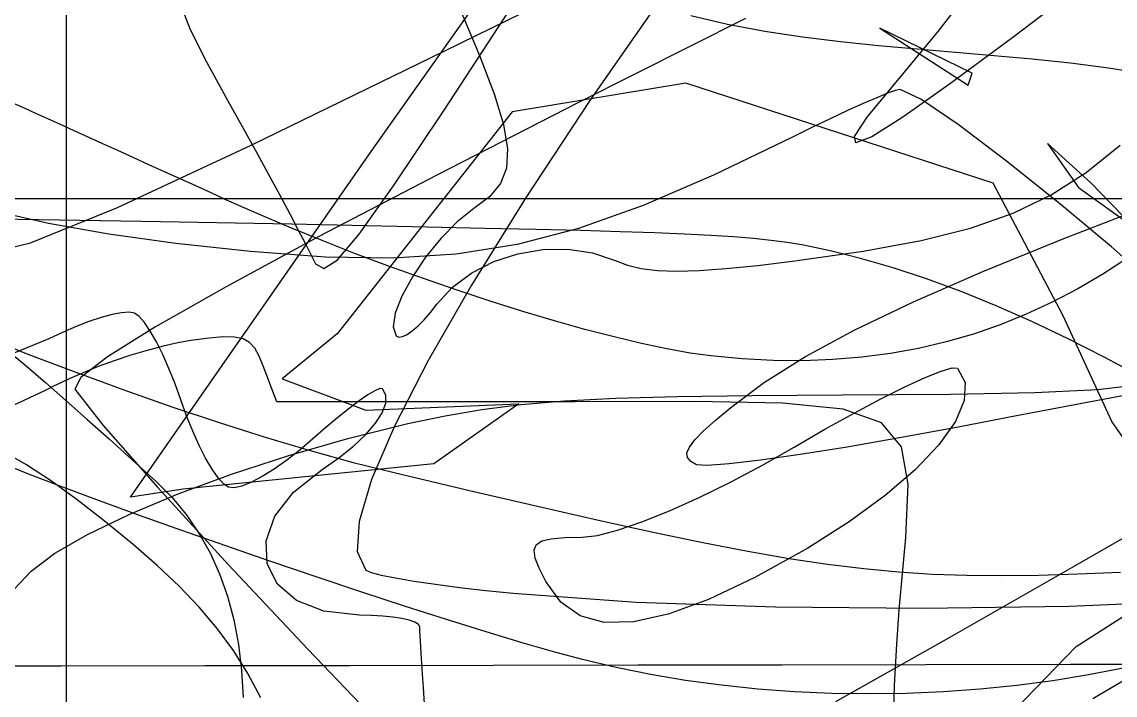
# Model space of a CAD drawing. Extents: x -75 to 75, y -75 to 75.
# Drawn here: x -0.86 to 22.84, y -10.65 to 3.95 of the extents above; entities that cross this region are included whole.
import ezdxf

# ---------------------------------------------------------------- set-up
doc = ezdxf.new("R2010")
doc.units = 0
for name, color, linetype in [('butterfly', 7, 'CONTINUOUS'), ('crosshair', 7, 'CONTINUOUS'), ('crown', 7, 'CONTINUOUS'), ('darth', 7, 'CONTINUOUS'), ('ironman', 7, 'CONTINUOUS'), ('m4', 7, 'CONTINUOUS'), ('mushroom', 7, 'CONTINUOUS'), ('nes', 7, 'CONTINUOUS'), ('skullbones', 7, 'CONTINUOUS'), ('stormtrooper', 7, 'CONTINUOUS'), ('thundercats', 7, 'CONTINUOUS'), ('wolf', 7, 'CONTINUOUS')]:
    doc.layers.add(name, color=color, linetype=linetype)

msp = doc.modelspace()

# ---------------------------------------------------------------- linework, layer by layer
at = {"layer": 'butterfly', "color": 7}
for p, q in [((19.002972, 3.740429), (19.842786, 4.833358)), ((22.356908, 4.934867), (20.617178, 3.609735)), ((2.537018, 4.41511), (2.786677, 3.783491)), ((8.291073, 2.031382), (9.814455, 4.36604)), ((12.968378, 4.428061), (11.447561, 2.245783)), ((2.786677, 3.783491), (3.137582, 3.079282)), ((18.015292, 2.556437), (19.002972, 3.740429)), ((20.617178, 3.609735), (19.247198, 2.593467)), ((3.137582, 3.079282), (3.602852, 2.232355)), ((17.458066, 1.879106), (18.015292, 2.556437)), ((19.247198, 2.593467), (18.233098, 1.87846)), ((3.602852, 2.232355), (3.901728, 1.695851)), ((11.447561, 2.245783), (10.056836, 0.122276)), ((7.194855, 0.391039), (8.291073, 2.031382)), ((3.901728, 1.695851), (4.192462, 1.169625)), ((17.187362, 1.465041), (17.458066, 1.879106)), ((18.233098, 1.87846), (17.561007, 1.457119)), ((17.217052, 1.321847), (17.187362, 1.465041)), ((17.561007, 1.457119), (17.217052, 1.321847)), ((4.192462, 1.169625), (4.467839, 0.667038)), ((4.467839, 0.667038), (4.720644, 0.201445)), ((6.44696, -0.658642), (7.194855, 0.391039)), ((4.720644, 0.201445), (4.943663, -0.213803)), ((10.056836, 0.122276), (8.887097, -1.764781)), ((21.723916, -0.748053), (23.762302, 0.035072)), ((4.943663, -0.213803), (5.129681, -0.565348)), ((5.129681, -0.565348), (5.271484, -0.839828)), ((5.968551, -1.221317), (6.44696, -0.658642)), ((5.271484, -0.839828), (5.361856, -1.023894)), ((19.966533, -1.462492), (21.723916, -0.748053)), ((5.361856, -1.023894), (5.504838, -1.300288)), ((5.504838, -1.300288), (5.68079, -1.400646)), ((5.68079, -1.400646), (5.968551, -1.221317)), ((18.464643, -2.119924), (19.966533, -1.462492)), ((8.887097, -1.764781), (7.939894, -3.412129)), ((17.192735, -2.732021), (18.464643, -2.119924)), ((16.125298, -3.310461), (17.192735, -2.732021)), ((15.236819, -3.866924), (16.125298, -3.310461)), ((7.939894, -3.412129), (7.216778, -4.816512)), ((14.501788, -4.413083), (15.236819, -3.866924)), ((22.998417, -4.157523), (20.699363, -4.594516)), ((14.16716, -4.693017), (14.501788, -4.413083)), ((13.908618, -4.925729), (14.16716, -4.693017)), ((20.699363, -4.594516), (19.397623, -4.84711)), ((7.216778, -4.816512), (6.719304, -5.97467)), ((13.72272, -5.116982), (13.908618, -4.925729)), ((19.397623, -4.84711), (18.163161, -5.074042)), ((13.606027, -5.272557), (13.72272, -5.116982)), ((18.163161, -5.074042), (17.024426, -5.270968)), ((13.555099, -5.398222), (13.606027, -5.272557)), ((13.566496, -5.499749), (13.555099, -5.398222)), ((16.009873, -5.433545), (15.147951, -5.557427)), ((17.024426, -5.270968), (16.009873, -5.433545)), ((13.636776, -5.582912), (13.566496, -5.499749)), ((13.762501, -5.653481), (13.636776, -5.582912)), ((13.995813, -5.671741), (13.762501, -5.653481)), ((14.467114, -5.638275), (13.995813, -5.671741)), ((15.147951, -5.557427), (14.467114, -5.638275)), ((6.719304, -5.97467), (6.449021, -6.883349)), ((6.449021, -6.883349), (6.407483, -7.539284)), ((6.407483, -7.539284), (6.59624, -7.939222)), ((6.59624, -7.939222), (6.705419, -7.988622)), ((6.705419, -7.988622), (6.923662, -8.045983)), ((6.923662, -8.045983), (7.237871, -8.109241)), ((7.237871, -8.109241), (7.634947, -8.176333)), ((7.634947, -8.176333), (8.101791, -8.245201)), ((8.101791, -8.245201), (8.625302, -8.313781)), ((8.625302, -8.313781), (9.192383, -8.380013)), ((9.192383, -8.380013), (9.789934, -8.441834)), ((9.789931, -8.441834), (9.789938, -8.441831)), ((9.789932, -8.441834), (9.789931, -8.441834)), ((9.789933, -8.441834), (9.789932, -8.441834)), ((9.789932, -8.441834), (9.789932, -8.441834)), ((9.789932, -8.441834), (9.789932, -8.441834)), ((9.789934, -8.441834), (9.789933, -8.441834)), ((9.789933, -8.441834), (9.789933, -8.441834)), ((9.789934, -8.441834), (9.789934, -8.441834)), ((9.789938, -8.441831), (12.450685, -8.631922)), ((12.450685, -8.631922), (15.476134, -8.738108)), ((15.476134, -8.738108), (18.671202, -8.76554)), ((18.671202, -8.76554), (21.840808, -8.719323)), ((21.840808, -8.719323), (24.789868, -8.604606))]:
    msp.add_line(p, q, dxfattribs=at)
at = {"layer": 'crosshair', "color": 7}
for points in [[(0.09992, 74.90009), (0.09992, 24.966696), (0.09992, -24.966701), (0.09992, -74.900096)], [(-74.87924, 0.120769), (-24.959736, 0.120769), (24.959767, 0.120769), (74.879271, 0.120769)]]:
    msp.add_open_spline(points, degree=3, dxfattribs=at)
at = {"layer": 'crown', "color": 7}
for p, q in [((-0.012168, -10.021601), (-3.13682, -10.026455)), ((3.112484, -10.016747), (-0.012168, -10.021601)), ((6.237136, -10.011893), (3.112484, -10.016747)), ((9.361788, -10.007038), (6.237136, -10.011893)), ((12.48644, -10.002184), (9.361788, -10.007038)), ((15.611092, -9.99733), (12.48644, -10.002184)), ((18.735745, -9.992476), (15.611092, -9.99733)), ((21.860398, -9.987621), (18.735745, -9.992476)), ((24.985049, -9.982767), (21.860398, -9.987621))]:
    msp.add_line(p, q, dxfattribs=at)
at = {"layer": 'darth', "color": 7}
for p, q in [((17.904636, 2.398457), (17.666784, 2.302998)), ((18.07783, 2.458836), (17.904636, 2.398457)), ((18.176793, 2.479918), (18.07783, 2.458836)), ((18.622865, 2.272013), (18.176793, 2.479918)), ((17.373848, 2.176695), (17.035401, 2.023782)), ((17.666784, 2.302998), (17.373848, 2.176695)), ((19.434786, 1.719814), (18.622865, 2.272013)), ((17.035401, 2.023782), (16.661016, 1.848488)), ((16.661016, 1.848488), (16.260267, 1.655053)), ((20.481463, 0.930608), (19.434786, 1.719814)), ((15.842726, 1.447707), (14.13259, 0.620779)), ((16.260267, 1.655053), (15.842726, 1.447707)), ((21.631802, 0.011673), (20.481463, 0.930608)), ((14.13259, 0.620779), (12.605128, -0.034507)), ((22.754711, -0.929713), (21.631802, 0.011673)), ((-0.288329, -0.422275), (-1.493085, -0.149335)), ((12.605128, -0.034507), (11.203485, -0.530169)), ((1.025608, -0.656042), (-0.288329, -0.422275)), ((2.476592, -0.857727), (1.025608, -0.656042)), ((11.203485, -0.530169), (9.8708, -0.878211)), ((4.092487, -1.034412), (2.476592, -0.857727)), ((9.8708, -0.878211), (8.550216, -1.090645)), ((23.719095, -1.786263), (22.754711, -0.929713)), ((5.717918, -1.156736), (4.092487, -1.034412)), ((7.184875, -1.179483), (5.717918, -1.156736)), ((8.550216, -1.090645), (7.184875, -1.179483)), ((21.098197, -4.088028), (22.461833, -4.020933)), ((22.461833, -4.020933), (23.427382, -3.911132)), ((10.901956, -4.271188), (12.014539, -4.214052)), ((12.014539, -4.214052), (13.347965, -4.175698)), ((13.347965, -4.175698), (14.960103, -4.152273)), ((14.960103, -4.152273), (16.908827, -4.13994)), ((16.908827, -4.13994), (19.269515, -4.123882)), ((19.269515, -4.123882), (21.098197, -4.088028)), ((8.310546, -4.593686), (9.107831, -4.457164)), ((9.107831, -4.457164), (9.952343, -4.350944)), ((9.952343, -4.350944), (10.901956, -4.271188)), ((7.502619, -4.764354), (8.310546, -4.593686)), ((6.205363, -5.086251), (7.502619, -4.764354)), ((4.920645, -5.456383), (6.205363, -5.086251)), ((3.681699, -5.861741), (4.920645, -5.456383)), ((2.521756, -6.289314), (3.681699, -5.861741)), ((1.47405, -6.726089), (2.521756, -6.289314)), ((0.571814, -7.159058), (1.47405, -6.726089)), ((-0.151718, -7.575206), (0.571814, -7.159058)), ((-0.663313, -7.96152), (-0.151718, -7.575206)), ((-1.025012, -8.347473), (-0.663313, -7.96152))]:
    msp.add_line(p, q, dxfattribs=at)
at = {"layer": 'ironman', "color": 7}
for p, q in [((14.432976, 3.892217), (13.635267, 4.079471)), ((15.240985, 3.739168), (14.432976, 3.892217)), ((16.057562, 3.614519), (15.240985, 3.739168)), ((16.880974, 3.51247), (16.057562, 3.614519)), ((17.709489, 3.427222), (16.880974, 3.51247)), ((18.541374, 3.352969), (17.709489, 3.427222)), ((19.374896, 3.28391), (18.541374, 3.352969)), ((20.208324, 3.214246), (19.374896, 3.28391)), ((21.039924, 3.138176), (20.208324, 3.214246)), ((21.867963, 3.049894), (21.039924, 3.138176)), ((22.690711, 2.9436), (21.867963, 3.049894)), ((23.506433, 2.813496), (22.690711, 2.9436))]:
    msp.add_line(p, q, dxfattribs=at)
at = {"layer": 'm4', "color": 7}
for p, q in [((2.517522, -3.011066), (2.197537, -3.083518)), ((2.803245, -2.960791), (2.517522, -3.011066)), ((3.197058, -2.90863), (2.803245, -2.960791)), ((3.507202, -2.881876), (3.197058, -2.90863)), ((3.747333, -2.885488), (3.507202, -2.881876)), ((3.931107, -2.924452), (3.747333, -2.885488)), ((4.07218, -3.003728), (3.931107, -2.924452)), ((4.184209, -3.128289), (4.07218, -3.003728)), ((1.49807, -3.281307), (1.140238, -3.399818)), ((1.854111, -3.174738), (1.49807, -3.281307)), ((2.197537, -3.083518), (1.854111, -3.174738)), ((4.280848, -3.303109), (4.184209, -3.128289)), ((4.375755, -3.533154), (4.280848, -3.303109)), ((0.791439, -3.526858), (0.462496, -3.659008)), ((1.140238, -3.399818), (0.791439, -3.526858)), ((4.411723, -3.627758), (4.375755, -3.533154)), ((0.462496, -3.659008), (0.164233, -3.792863)), ((4.447692, -3.722364), (4.411723, -3.627758)), ((4.48366, -3.816968), (4.447692, -3.722364)), ((-0.174329, -3.954763), (-0.34361, -4.035713)), ((-0.005048, -3.873813), (-0.174329, -3.954763)), ((0.164233, -3.792863), (-0.005048, -3.873813)), ((4.519629, -3.911572), (4.48366, -3.816968)), ((4.555597, -4.006175), (4.519629, -3.911572)), ((4.591566, -4.100782), (4.555597, -4.006175)), ((-0.682173, -4.197612), (-0.851454, -4.278562)), ((-0.512891, -4.116663), (-0.682173, -4.197612)), ((-0.34361, -4.035713), (-0.512891, -4.116663)), ((4.627534, -4.195386), (4.591566, -4.100782)), ((4.663503, -4.289989), (4.627534, -4.195386)), ((-0.851454, -4.278562), (-1.020735, -4.359512)), ((5.472355, -4.289989), (4.663503, -4.289989)), ((6.281207, -4.289989), (5.472355, -4.289989)), ((7.090059, -4.289989), (6.281207, -4.289989)), ((7.898911, -4.289989), (7.090059, -4.289989)), ((8.707763, -4.289989), (7.898911, -4.289989)), ((9.516615, -4.289989), (8.707763, -4.289989)), ((10.325467, -4.289989), (9.516615, -4.289989)), ((11.134319, -4.289989), (10.325467, -4.289989)), ((13.722024, -4.286998), (11.134319, -4.289989)), ((15.625135, -4.320069), (13.722024, -4.286998)), ((16.941669, -4.452197), (15.625135, -4.320069)), ((17.769642, -4.746399), (16.941669, -4.452197)), ((18.207074, -5.265682), (17.769642, -4.746399)), ((18.35198, -6.073061), (18.207074, -5.265682)), ((18.302379, -7.231544), (18.35198, -6.073061)), ((18.156287, -8.804145), (18.302379, -7.231544)), ((18.101689, -9.545628), (18.156287, -8.804145)), ((18.055374, -10.443673), (18.101689, -9.545628)), ((18.018027, -11.463872), (18.055374, -10.443673))]:
    msp.add_line(p, q, dxfattribs=at)
at = {"layer": 'mushroom', "color": 7}
for p, q in [((1.739901, -0.383656), (-1.736378, -0.32661)), ((4.980102, -0.442338), (1.739901, -0.383656)), ((7.921926, -0.502028), (4.980102, -0.442338)), ((9.172261, -0.529432), (7.921926, -0.502028)), ((10.278801, -0.55486), (9.172261, -0.529432)), ((11.253412, -0.57916), (10.278801, -0.55486)), ((12.107958, -0.603177), (11.253412, -0.57916)), ((12.854307, -0.627786), (12.107958, -0.603177)), ((13.504323, -0.653864), (12.854307, -0.627786)), ((14.069872, -0.682252), (13.504323, -0.653864)), ((14.562819, -0.713813), (14.069872, -0.682252)), ((14.995031, -0.749416), (14.562819, -0.713813)), ((15.378373, -0.789917), (14.995031, -0.749416)), ((15.724711, -0.836179), (15.378373, -0.789917)), ((16.04591, -0.889062), (15.724711, -0.836179)), ((16.353835, -0.949432), (16.04591, -0.889062)), ((16.660353, -1.018145), (16.353835, -0.949432)), ((16.97733, -1.096064), (16.660353, -1.018145)), ((17.31663, -1.184052), (16.97733, -1.096064)), ((18.022739, -1.385959), (17.31663, -1.184052)), ((18.749733, -1.624897), (18.022739, -1.385959)), ((19.495145, -1.899497), (18.749733, -1.624897)), ((20.256507, -2.20838), (19.495145, -1.899497)), ((21.031351, -2.55018), (20.256507, -2.20838)), ((21.81721, -2.923523), (21.031351, -2.55018)), ((22.611615, -3.327036), (21.81721, -2.923523)), ((-1.162593, -3.181895), (-0.770678, -3.513907)), ((-0.770678, -3.513907), (-0.354095, -3.872244)), ((23.412099, -3.75935), (22.611615, -3.327036)), ((-0.354095, -3.872244), (0.085764, -4.255764)), ((0.085764, -4.255764), (0.547505, -4.663319)), ((0.547505, -4.663319), (1.029734, -5.093756)), ((1.029734, -5.093756), (1.531058, -5.545932)), ((1.531058, -5.545932), (2.050085, -6.018694)), ((2.050085, -6.018694), (2.393161, -6.362898)), ((2.393161, -6.362898), (2.702077, -6.736009)), ((2.702077, -6.736009), (2.976753, -7.137516)), ((2.976753, -7.137516), (3.21711, -7.566897)), ((3.21711, -7.566897), (3.423068, -8.023643)), ((3.423068, -8.023643), (3.594548, -8.507236)), ((3.594548, -8.507236), (3.731469, -9.017164)), ((3.731469, -9.017164), (3.833751, -9.552912)), ((3.833751, -9.552912), (3.901317, -10.113964)), ((3.901317, -10.113964), (3.934084, -10.699806))]:
    msp.add_line(p, q, dxfattribs=at)
at = {"layer": 'nes', "color": 7}
for p, q in [((8.3061, 3.322357), (14.078927, 6.151586)), ((14.823472, 4.018063), (11.203025, 2.196214)), ((4.110431, 1.276881), (8.3061, 3.322357)), ((11.203025, 2.196214), (8.130503, 0.626082)), ((1.210813, -0.0806), (4.110431, 1.276881)), ((8.130503, 0.626082), (5.589587, -0.701356)), ((-0.673865, -0.845837), (1.210813, -0.0806)), ((5.589587, -0.701356), (3.56396, -1.795111)), ((-1.824711, -1.114586), (-0.673865, -0.845837)), ((3.56396, -1.795111), (2.037303, -2.664203)), ((2.037303, -2.664203), (0.9933, -3.317646)), ((0.9933, -3.317646), (0.41563, -3.764461)), ((19.061633, -3.622873), (19.300235, -3.554623)), ((19.300235, -3.554623), (19.416824, -3.564162)), ((0.41563, -3.764461), (0.287978, -4.01366)), ((18.276417, -3.964649), (18.715525, -3.761884)), ((18.715525, -3.761884), (19.061633, -3.622873)), ((19.416824, -3.564162), (19.585583, -3.87453)), ((0.287978, -4.01366), (0.901396, -4.804565)), ((17.758814, -4.224158), (18.276417, -3.964649)), ((19.585583, -3.87453), (19.566911, -4.263537)), ((17.177222, -4.533403), (17.758814, -4.224158)), ((19.566911, -4.263537), (19.372499, -4.717127)), ((16.546148, -4.885374), (17.177222, -4.533403)), ((19.372499, -4.717127), (19.014039, -5.221255)), ((0.901396, -4.804565), (2.074581, -6.142677)), ((15.880097, -5.273063), (16.546148, -4.885374)), ((15.192464, -5.665772), (15.880097, -5.273063)), ((19.014039, -5.221255), (18.503221, -5.761863)), ((14.499536, -6.032136), (15.192464, -5.665772)), ((18.503221, -5.761863), (17.851738, -6.324908)), ((2.074581, -6.142677), (3.616298, -7.826835)), ((13.820157, -6.364137), (14.499536, -6.032136)), ((13.173168, -6.653753), (13.820157, -6.364137)), ((17.851738, -6.324908), (17.07128, -6.896331)), ((21.911018, -7.876148), (24.765921, -6.236823)), ((12.577412, -6.89297), (13.173168, -6.653753)), ((11.614975, -7.188124), (12.051734, -7.073765)), ((12.051734, -7.073765), (12.577412, -6.89297)), ((17.07128, -6.896331), (16.173541, -7.462085)), ((10.286769, -7.388265), (10.408164, -7.307089)), ((10.408164, -7.307089), (10.611087, -7.25825)), ((10.611087, -7.25825), (10.901653, -7.234346)), ((10.901653, -7.234346), (11.285979, -7.228024)), ((11.285979, -7.228024), (11.614975, -7.188124)), ((10.240787, -7.509157), (10.286769, -7.388265)), ((10.264101, -7.67715), (10.240787, -7.509157)), ((16.173541, -7.462085), (15.026321, -8.09776)), ((10.350595, -7.899631), (10.264101, -7.67715)), ((27.506308, -7.684039), (22.352155, -10.72997)), ((3.616298, -7.826835), (5.335309, -9.655872)), ((10.494152, -8.183979), (10.350595, -7.899631)), ((19.230329, -9.405496), (21.911018, -7.876148)), ((10.819559, -8.632458), (10.494152, -8.183979)), ((15.026321, -8.09776), (14.019124, -8.575678)), ((11.239748, -8.928944), (10.819559, -8.632458)), ((14.019124, -8.575678), (13.144407, -8.896799)), ((11.762259, -9.072468), (11.239748, -8.928944)), ((13.144407, -8.896799), (12.394633, -9.062082)), ((12.394633, -9.062082), (11.762259, -9.072468)), ((16.783761, -10.79139), (19.230329, -9.405496)), ((5.335309, -9.655872), (7.040377, -11.428631))]:
    msp.add_line(p, q, dxfattribs=at)
at = {"layer": 'skullbones', "color": 7}
for p, q in [((8.626892, 4.252476), (9.058223, 3.221857)), ((9.058223, 3.221857), (9.373208, 2.387702)), ((9.373208, 2.387702), (9.57387, 1.721256)), ((9.57387, 1.721256), (9.662231, 1.193763)), ((9.662231, 1.193763), (9.640314, 0.776464)), ((22.207045, 0.68416), (22.94581, 1.277047)), ((9.640314, 0.776464), (9.510142, 0.440603)), ((21.447871, 0.197886), (22.207045, 0.68416)), ((9.510142, 0.440603), (9.273736, 0.157421)), ((9.273736, 0.157421), (8.933119, -0.101834)), ((20.626781, -0.198927), (21.447871, 0.197886)), ((8.933119, -0.101834), (8.572452, -0.385278)), ((19.702269, -0.523432), (20.626781, -0.198927)), ((8.572452, -0.385278), (8.218007, -0.746788)), ((18.632828, -0.792774), (19.702269, -0.523432)), ((8.218007, -0.746788), (7.888179, -1.156146)), ((17.376954, -1.024108), (18.632828, -0.792774)), ((7.888179, -1.156146), (7.601366, -1.583131)), ((9.366851, -1.249051), (9.885952, -1.080025)), ((9.885952, -1.080025), (10.427481, -0.988684)), ((10.427481, -0.988684), (10.972875, -0.979568)), ((10.972875, -0.979568), (11.50357, -1.057264)), ((11.50357, -1.057264), (12.001, -1.226315)), ((15.893139, -1.234581), (17.376954, -1.024108)), ((8.888743, -1.491203), (9.366851, -1.249051)), ((12.001, -1.226315), (12.263671, -1.325623)), ((12.263671, -1.325623), (12.563053, -1.396794)), ((12.563053, -1.396794), (12.912769, -1.439858)), ((13.817692, -1.441777), (14.400143, -1.400694)), ((14.400143, -1.400694), (15.087419, -1.33162)), ((15.087419, -1.33162), (15.893139, -1.234581)), ((7.601366, -1.583131), (7.375962, -1.997532)), ((8.470193, -1.801927), (8.888743, -1.491203)), ((12.912769, -1.439858), (13.326441, -1.454844)), ((13.326441, -1.454844), (13.817692, -1.441777)), ((8.129763, -2.176659), (8.470193, -1.801927)), ((7.375962, -1.997532), (7.230365, -2.369123)), ((1.298708, -2.361517), (1.093761, -2.400325)), ((1.462985, -2.350256), (1.298708, -2.361517)), ((1.578986, -2.368855), (1.462985, -2.350256)), ((1.677612, -2.437237), (1.578986, -2.368855)), ((7.230365, -2.369123), (7.182969, -2.667694)), ((7.856599, -2.51075), (7.9929, -2.353962)), ((7.9929, -2.353962), (8.129763, -2.176659)), ((0.592266, -2.551441), (0.310927, -2.659166)), ((0.855745, -2.464398), (0.592266, -2.551441)), ((1.093761, -2.400325), (0.855745, -2.464398)), ((1.792092, -2.568682), (1.677612, -2.437237)), ((1.918312, -2.755477), (1.792092, -2.568682)), ((7.72446, -2.644208), (7.856599, -2.51075)), ((0.019332, -2.785282), (-0.274916, -2.927494)), ((0.310927, -2.659166), (0.019332, -2.785282)), ((2.052162, -2.989907), (1.918312, -2.755477)), ((7.182969, -2.667694), (7.252172, -2.86302)), ((7.389008, -2.876454), (7.487065, -2.829876)), ((7.487065, -2.829876), (7.600082, -2.751523)), ((7.600082, -2.751523), (7.72446, -2.644208)), ((-0.274916, -2.927494), (-1.071642, -3.251014)), ((2.189529, -3.264261), (2.052162, -2.989907)), ((7.252172, -2.86302), (7.30951, -2.888448)), ((7.30951, -2.888448), (7.389008, -2.876454)), ((2.326299, -3.570819), (2.189529, -3.264261)), ((2.458362, -3.901869), (2.326299, -3.570819)), ((2.581605, -4.249697), (2.458362, -3.901869)), ((6.896647, -4.005332), (6.789884, -4.050095)), ((6.953532, -4.009339), (6.896647, -4.005332)), ((7.027964, -4.146671), (6.953532, -4.009339)), ((2.705558, -4.597798), (2.581605, -4.249697)), ((6.639419, -4.13919), (6.451429, -4.268168)), ((6.789884, -4.050095), (6.639419, -4.13919)), ((7.023364, -4.322067), (7.027964, -4.146671)), ((6.232089, -4.432577), (5.987576, -4.627973)), ((6.451429, -4.268168), (6.232089, -4.432577)), ((6.945312, -4.528052), (7.023364, -4.322067)), ((2.839654, -4.929626), (2.705558, -4.597798)), ((5.987576, -4.627973), (5.724065, -4.849904)), ((6.799394, -4.757155), (6.945312, -4.528052)), ((2.979639, -5.237418), (2.839654, -4.929626)), ((5.724065, -4.849904), (5.447732, -5.093922)), ((6.591192, -5.001903), (6.799394, -4.757155)), ((5.447732, -5.093922), (5.16385, -5.338163)), ((6.326292, -5.254828), (6.591192, -5.001903)), ((3.121259, -5.5134), (2.979639, -5.237418)), ((5.16385, -5.338163), (4.881095, -5.558542)), ((6.010276, -5.508458), (6.326292, -5.254828)), ((3.260257, -5.749806), (3.121259, -5.5134)), ((4.881095, -5.558542), (4.606801, -5.750848)), ((5.648728, -5.755318), (6.010276, -5.508458)), ((3.39238, -5.938867), (3.260257, -5.749806)), ((4.348304, -5.910868), (4.112939, -6.034394)), ((4.606801, -5.750848), (4.348304, -5.910868)), ((5.023923, -6.247646), (5.648728, -5.755318)), ((3.513373, -6.072813), (3.39238, -5.938867)), ((3.618981, -6.143873), (3.513373, -6.072813)), ((3.740942, -6.155106), (3.618981, -6.143873)), ((3.90804, -6.117209), (3.740942, -6.155106)), ((4.112939, -6.034394), (3.90804, -6.117209)), ((4.622061, -6.773178), (5.023923, -6.247646)), ((4.435357, -7.301453), (4.622061, -6.773178)), ((4.456027, -7.801997), (4.435357, -7.301453)), ((4.676284, -8.244343), (4.456027, -7.801997)), ((5.088344, -8.598027), (4.676284, -8.244343)), ((5.684422, -8.832582), (5.088344, -8.598027)), ((6.456732, -8.917536), (5.684422, -8.832582)), ((6.716672, -8.922645), (6.456732, -8.917536)), ((6.959623, -8.937264), (6.716672, -8.922645)), ((7.180238, -8.960406), (6.959623, -8.937264)), ((7.373167, -8.991005), (7.180238, -8.960406)), ((7.533059, -9.028049), (7.373167, -8.991005)), ((7.654567, -9.070515), (7.533059, -9.028049)), ((7.73234, -9.117378), (7.654567, -9.070515)), ((7.761028, -9.167611), (7.73234, -9.117378)), ((7.766718, -9.269558), (7.761028, -9.167611)), ((7.778574, -9.464635), (7.766718, -9.269558)), ((7.795871, -9.741425), (7.778574, -9.464635)), ((7.817882, -10.088513), (7.795871, -9.741425)), ((7.843877, -10.494476), (7.817882, -10.088513)), ((7.873128, -10.947897), (7.843877, -10.494476))]:
    msp.add_line(p, q, dxfattribs=at)
at = {"layer": 'stormtrooper', "color": 7}
for p, q in [((-0.793306, 2.067038), (-1.005341, 2.162618)), ((-0.557527, 1.960606), (-0.793306, 2.067038)), ((-0.30044, 1.844424), (-0.557527, 1.960606)), ((-0.024482, 1.7196), (-0.30044, 1.844424)), ((0.267912, 1.587235), (-0.024482, 1.7196)), ((0.574306, 1.448432), (0.267912, 1.587235)), ((0.892263, 1.304301), (0.574306, 1.448432)), ((1.219349, 1.155946), (0.892263, 1.304301)), ((1.553127, 1.004466), (1.219349, 1.155946)), ((1.891162, 0.850971), (1.553127, 1.004466)), ((2.231017, 0.696564), (1.891162, 0.850971)), ((2.570256, 0.542346), (2.231017, 0.696564)), ((2.906445, 0.389427), (2.570256, 0.542346)), ((3.237146, 0.23891), (2.906445, 0.389427)), ((3.559924, 0.091897), (3.237146, 0.23891)), ((4.234237, -0.208063), (3.559924, 0.091897)), ((4.931357, -0.504342), (4.234237, -0.208063)), ((5.645902, -0.795209), (4.931357, -0.504342)), ((6.372493, -1.078927), (5.645902, -0.795209)), ((7.105748, -1.353764), (6.372493, -1.078927)), ((23.105864, -1.172848), (22.568684, -1.522942)), ((7.840286, -1.617988), (7.105748, -1.353764)), ((8.570727, -1.869863), (7.840286, -1.617988)), ((22.568684, -1.522942), (22.024048, -1.84275)), ((9.291689, -2.107658), (8.570727, -1.869863)), ((22.024048, -1.84275), (21.471534, -2.132389)), ((9.997793, -2.329634), (9.291689, -2.107658)), ((21.471534, -2.132389), (20.910716, -2.391966)), ((10.683657, -2.534065), (9.997793, -2.329634)), ((11.3439, -2.719214), (10.683657, -2.534065)), ((20.910716, -2.391966), (20.341171, -2.621593)), ((11.973141, -2.883346), (11.3439, -2.719214)), ((19.762475, -2.821381), (19.174204, -2.99144)), ((20.341171, -2.621593), (19.762475, -2.821381)), ((-1.764012, -2.846084), (-0.73582, -3.254406)), ((12.566001, -3.024728), (11.973141, -2.883346)), ((13.117097, -3.141627), (12.566001, -3.024728)), ((19.174204, -2.99144), (18.575933, -3.131882)), ((-0.73582, -3.254406), (0.304415, -3.651188)), ((13.62105, -3.232308), (13.117097, -3.141627)), ((14.072478, -3.29504), (13.62105, -3.232308)), ((14.752571, -3.358792), (14.07243, -3.295021)), ((14.07243, -3.295021), (14.07243, -3.295021)), ((14.07243, -3.295021), (14.072431, -3.295021)), ((14.072431, -3.295021), (14.072431, -3.295021)), ((14.072431, -3.295021), (14.072432, -3.295021)), ((14.072432, -3.295021), (14.072432, -3.295021)), ((14.072432, -3.295021), (14.072433, -3.295021)), ((14.072433, -3.295021), (14.072433, -3.295021)), ((14.072433, -3.295021), (14.072434, -3.295021)), ((14.072434, -3.295021), (14.072435, -3.295021)), ((14.072435, -3.295021), (14.072435, -3.295021)), ((14.072435, -3.295021), (14.072436, -3.295021)), ((14.072436, -3.295021), (14.072436, -3.295021)), ((14.072436, -3.295021), (14.072437, -3.295021)), ((14.072437, -3.295021), (14.072437, -3.295021)), ((14.072437, -3.295021), (14.072438, -3.295021)), ((14.072438, -3.295021), (14.072478, -3.29504)), ((17.967239, -3.242818), (17.347697, -3.32436)), ((18.575933, -3.131882), (17.967239, -3.242818)), ((15.419745, -3.393719), (14.752571, -3.358792)), ((16.074374, -3.399703), (15.419745, -3.393719)), ((16.716884, -3.376617), (16.074374, -3.399703)), ((17.347697, -3.32436), (16.716884, -3.376617)), ((0.304415, -3.651188), (1.348135, -4.033097)), ((1.348135, -4.033097), (2.386779, -4.396799)), ((2.386779, -4.396799), (3.411788, -4.738965)), ((3.411788, -4.738965), (4.414602, -5.056262)), ((4.414602, -5.056262), (5.386661, -5.345359)), ((5.386661, -5.345359), (6.319405, -5.602924)), ((-0.69576, -5.865083), (-1.317038, -5.616152)), ((6.319405, -5.602924), (7.204274, -5.825623)), ((0.022026, -6.141328), (-0.69576, -5.865083)), ((7.204274, -5.825623), (8.84117, -6.213131)), ((0.821281, -6.439752), (0.022026, -6.141328)), ((8.84117, -6.213131), (10.312371, -6.556183)), ((1.686964, -6.755215), (0.821281, -6.439752)), ((10.312371, -6.556183), (11.634735, -6.857097)), ((2.604035, -7.082578), (1.686964, -6.755215)), ((11.634735, -6.857097), (12.825122, -7.118189)), ((3.557452, -7.416707), (2.604035, -7.082578)), ((12.825122, -7.118189), (13.90039, -7.341768)), ((13.90039, -7.341768), (14.877396, -7.530152)), ((4.532175, -7.752464), (3.557452, -7.416707)), ((14.877396, -7.530152), (15.773001, -7.685651)), ((5.513163, -8.08471), (4.532175, -7.752464)), ((15.773001, -7.685651), (16.604062, -7.810585)), ((16.604062, -7.810585), (17.387438, -7.90726)), ((17.387438, -7.90726), (18.139988, -7.977999)), ((18.139988, -7.977999), (18.878569, -8.02511)), ((18.878569, -8.02511), (19.620042, -8.050905)), ((19.620042, -8.050905), (20.381263, -8.057707)), ((20.381263, -8.057707), (21.179091, -8.047829)), ((21.179091, -8.047829), (22.030387, -8.023586)), ((22.030387, -8.023586), (22.952006, -7.987278)), ((6.485376, -8.408309), (5.513163, -8.08471)), ((7.433773, -8.718124), (6.485376, -8.408309)), ((8.343313, -9.009016), (7.433773, -8.718124)), ((9.198955, -9.275849), (8.343313, -9.009016)), ((9.98566, -9.513485), (9.198955, -9.275849)), ((10.688385, -9.71679), (9.98566, -9.513485)), ((11.292092, -9.88062), (10.688385, -9.71679)), ((11.292092, -9.880682), (11.292092, -9.88062)), ((12.017796, -10.054477), (11.292092, -9.880665)), ((11.292092, -9.880665), (11.292092, -9.880665)), ((11.292092, -9.880665), (11.292092, -9.880668)), ((11.292092, -9.880668), (11.292092, -9.880668)), ((11.292092, -9.880668), (11.292092, -9.880671)), ((11.292092, -9.880671), (11.292092, -9.880671)), ((11.292092, -9.880671), (11.292092, -9.880671)), ((11.292092, -9.880671), (11.292092, -9.880673)), ((11.292092, -9.880673), (11.292092, -9.880673)), ((11.292092, -9.880673), (11.292092, -9.880673)), ((11.292092, -9.880673), (11.292092, -9.880676)), ((11.292092, -9.880676), (11.292092, -9.880676)), ((11.292092, -9.880676), (11.292092, -9.880676)), ((11.292092, -9.880676), (11.292092, -9.880679)), ((11.292092, -9.880679), (11.292092, -9.880679)), ((11.292092, -9.880679), (11.292092, -9.880682)), ((12.763289, -10.205218), (12.017796, -10.054477)), ((23.012867, -10.064177), (22.258644, -10.213591)), ((13.525841, -10.332884), (12.763289, -10.205218)), ((14.302719, -10.437475), (13.525841, -10.332884)), ((21.488706, -10.339903), (20.705784, -10.443114)), ((22.258644, -10.213591), (21.488706, -10.339903)), ((15.091193, -10.518984), (14.302719, -10.437475)), ((15.888531, -10.577412), (15.091193, -10.518984)), ((16.692004, -10.612755), (15.888531, -10.577412)), ((17.498879, -10.625003), (16.692004, -10.612755)), ((18.306426, -10.614166), (17.498879, -10.625003)), ((19.111913, -10.580243), (18.306426, -10.614166)), ((19.912609, -10.523228), (19.111913, -10.580243)), ((20.705784, -10.443114), (19.912609, -10.523228))]:
    msp.add_line(p, q, dxfattribs=at)
at = {"layer": 'thundercats', "color": 7}
for p, q in [((-0.763196, -5.658795), (-1.292919, -5.352655)), ((-0.223558, -6.012423), (-0.763196, -5.658795)), ((0.33572, -6.416286), (-0.223558, -6.012423)), ((0.924362, -6.873136), (0.33572, -6.416286)), ((1.552091, -7.385716), (0.924362, -6.873136)), ((2.073138, -7.836453), (1.552091, -7.385716)), ((2.548542, -8.285906), (2.073138, -7.836453)), ((2.98056, -8.739635), (2.548542, -8.285906)), ((3.371449, -9.203216), (2.98056, -8.739635)), ((3.723463, -9.682212), (3.371449, -9.203216)), ((4.03886, -10.182188), (3.723463, -9.682212)), ((4.319895, -10.708719), (4.03886, -10.182188))]:
    msp.add_line(p, q, dxfattribs=at)
at = {"layer": 'wolf', "color": 7}
for p, q in [((6.709435, 1.135213), (12.104881, 8.773586)), ((19.736232, 2.833161), (17.734611, 3.81164)), ((17.734611, 3.81164), (19.648521, 2.575848)), ((13.526866, 2.622096), (9.762601, 1.996925)), ((20.192089, 0.44827), (13.526866, 2.622096)), ((19.648521, 2.575848), (19.736232, 2.833161)), ((9.762601, 1.996925), (5.974642, -2.81699)), ((22.308095, 0.460062), (21.371419, 1.31064)), ((21.371419, 1.31064), (22.044954, 0.356816)), ((1.491843, -6.35539), (6.709435, 1.135213)), ((21.706031, -2.426027), (20.192089, 0.44827)), ((22.044954, 0.356816), (23.244768, -0.504785)), ((23.244768, -0.504785), (22.308095, 0.460062)), ((22.766811, -4.717799), (21.706031, -2.426027)), ((5.974642, -2.81699), (4.777235, -3.794879)), ((4.777235, -3.794879), (6.590765, -4.474791)), ((6.590765, -4.474791), (9.912327, -4.335997)), ((9.912327, -4.335997), (8.070347, -5.63385)), ((23.595616, -5.909866), (22.766811, -4.717799)), ((8.070347, -5.63385), (2.632117, -6.186681)), ((2.632117, -6.186681), (1.491843, -6.35539)), ((21.992492, -9.593526), (23.424064, -8.676496)), ((19.242397, -12.428674), (21.992492, -9.593526))]:
    msp.add_line(p, q, dxfattribs=at)

doc.saveas('drawing.dxf')
